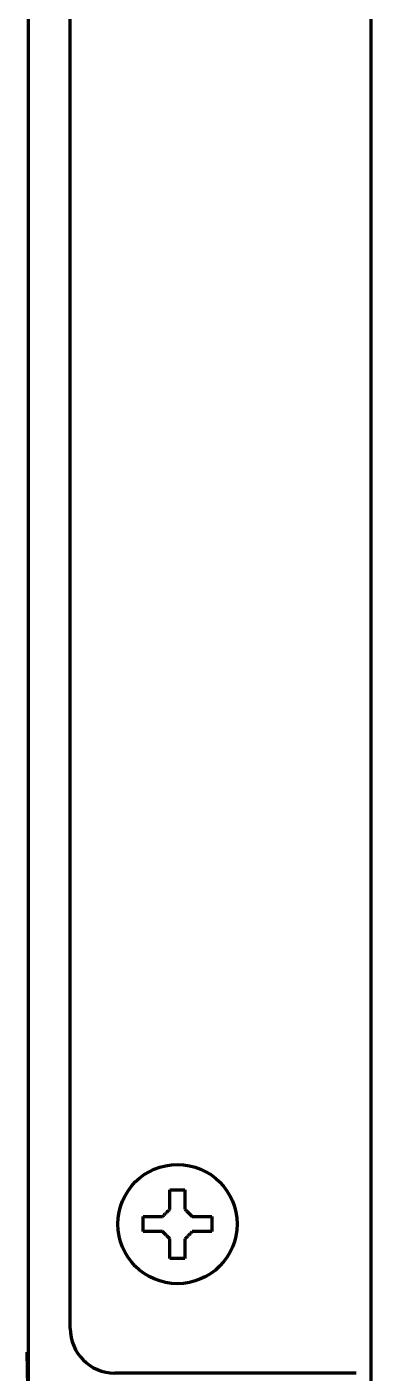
# Model space of a CAD drawing. Header units: inches. Extents: x -2983 to 7024, y 422 to 5529.
# Drawn here: x 6095.5 to 6118.6, y 2296.5 to 2386.8 of the extents above; entities that cross this region are included whole.
import ezdxf

# ---------------------------------------------------------------- set-up
doc = ezdxf.new("R2010")
doc.units = ezdxf.units.IN

msp = doc.modelspace()

# ---------------------------------------------------------------- linework, layer by layer
at = {"linetype": 'Continuous', "lineweight": 70}
for p, q in [((6095.624, 2273.892), (6095.624, 3925.414)), ((6118.624, 2294.692), (6118.624, 2612.49)), ((6098.424, 2299.492), (6098.424, 2608.192)), ((6103.324, 2306.492), (6103.324, 2306.992)), ((6107.924, 2306.992), (6107.924, 2306.492)), ((6103.324, 2305.992), (6103.324, 2306.492)), ((6107.924, 2306.492), (6107.924, 2305.992)), ((6095.624, 2297.892), (6095.52, 2297.892)), ((6095.52, 2297.892), (6095.581, 2294.392)), ((6117.624, 2296.492), (6101.424, 2296.492))]:
    msp.add_line(p, q, dxfattribs=at)
msp.add_circle((6105.624, 2306.492), 4, dxfattribs=at)
msp.add_arc((6101.424, 2299.492), 3, 180, 270, dxfattribs=at)
for points in [[(6105.124, 2307.492), (6105.124, 2307.546), (6105.124, 2307.654), (6105.124, 2307.816), (6105.124, 2307.975), (6105.124, 2308.13), (6105.124, 2308.282), (6105.124, 2308.439), (6105.124, 2308.605), (6105.124, 2308.728), (6105.124, 2308.792)], [(6105.124, 2308.792), (6105.291, 2308.792), (6105.624, 2308.792), (6105.958, 2308.792), (6106.124, 2308.792)], [(6104.624, 2306.992), (6104.648, 2307.016), (6104.695, 2307.063), (6104.767, 2307.135), (6104.838, 2307.206), (6104.91, 2307.278), (6104.981, 2307.349), (6105.053, 2307.42), (6105.1, 2307.468), (6105.124, 2307.492)], [(6106.124, 2307.492), (6106.15, 2307.466), (6106.202, 2307.415), (6106.275, 2307.341), (6106.347, 2307.269), (6106.417, 2307.199), (6106.486, 2307.13), (6106.555, 2307.061), (6106.601, 2307.015), (6106.624, 2306.992)], [(6106.624, 2306.992), (6106.679, 2306.992), (6106.787, 2306.992), (6106.948, 2306.992), (6107.107, 2306.992), (6107.262, 2306.992), (6107.414, 2306.992), (6107.571, 2306.992), (6107.737, 2306.992), (6107.86, 2306.992), (6107.924, 2306.992)], [(6104.624, 2305.992), (6104.57, 2305.992), (6104.462, 2305.992), (6104.3, 2305.992), (6104.141, 2305.992), (6103.986, 2305.992), (6103.834, 2305.992), (6103.678, 2305.992), (6103.512, 2305.992), (6103.388, 2305.992), (6103.324, 2305.992)], [(6105.124, 2305.492), (6105.098, 2305.518), (6105.047, 2305.569), (6104.973, 2305.643), (6104.902, 2305.715), (6104.831, 2305.785), (6104.762, 2305.854), (6104.693, 2305.923), (6104.647, 2305.969), (6104.624, 2305.992)], [(6106.624, 2305.992), (6106.601, 2305.968), (6106.553, 2305.921), (6106.482, 2305.849), (6106.41, 2305.778), (6106.339, 2305.707), (6106.267, 2305.635), (6106.196, 2305.564), (6106.148, 2305.516), (6106.124, 2305.492)], [(6106.124, 2305.492), (6106.124, 2305.438), (6106.124, 2305.33), (6106.124, 2305.168), (6106.124, 2305.009), (6106.124, 2304.854), (6106.124, 2304.702), (6106.124, 2304.546), (6106.124, 2304.379), (6106.124, 2304.256), (6106.124, 2304.192)], [(6106.124, 2304.192), (6105.958, 2304.192), (6105.624, 2304.192), (6105.291, 2304.192), (6105.124, 2304.192)]]:
    msp.add_open_spline(points, degree=3, dxfattribs=at)
for points in [[(6106.124, 2308.792), (6106.124, 2308.589), (6106.124, 2308.379), (6106.124, 2308.054), (6106.124, 2307.944), (6106.124, 2307.721), (6106.124, 2307.607), (6106.124, 2307.492)], [(6103.324, 2306.992), (6103.527, 2306.992), (6103.737, 2306.992), (6104.062, 2306.992), (6104.172, 2306.992), (6104.395, 2306.992), (6104.509, 2306.992), (6104.624, 2306.992)], [(6107.924, 2305.992), (6107.721, 2305.992), (6107.512, 2305.992), (6107.187, 2305.992), (6107.077, 2305.992), (6106.853, 2305.992), (6106.74, 2305.992), (6106.624, 2305.992)], [(6105.124, 2304.192), (6105.124, 2304.395), (6105.124, 2304.605), (6105.124, 2304.93), (6105.124, 2305.04), (6105.124, 2305.263), (6105.124, 2305.377), (6105.124, 2305.492)]]:
    msp.add_open_spline(points, degree=3, knots=[0, 0, 0, 0, 0.5, 0.5, 0.75, 0.75, 1, 1, 1, 1], dxfattribs=at)

doc.saveas('drawing.dxf')
